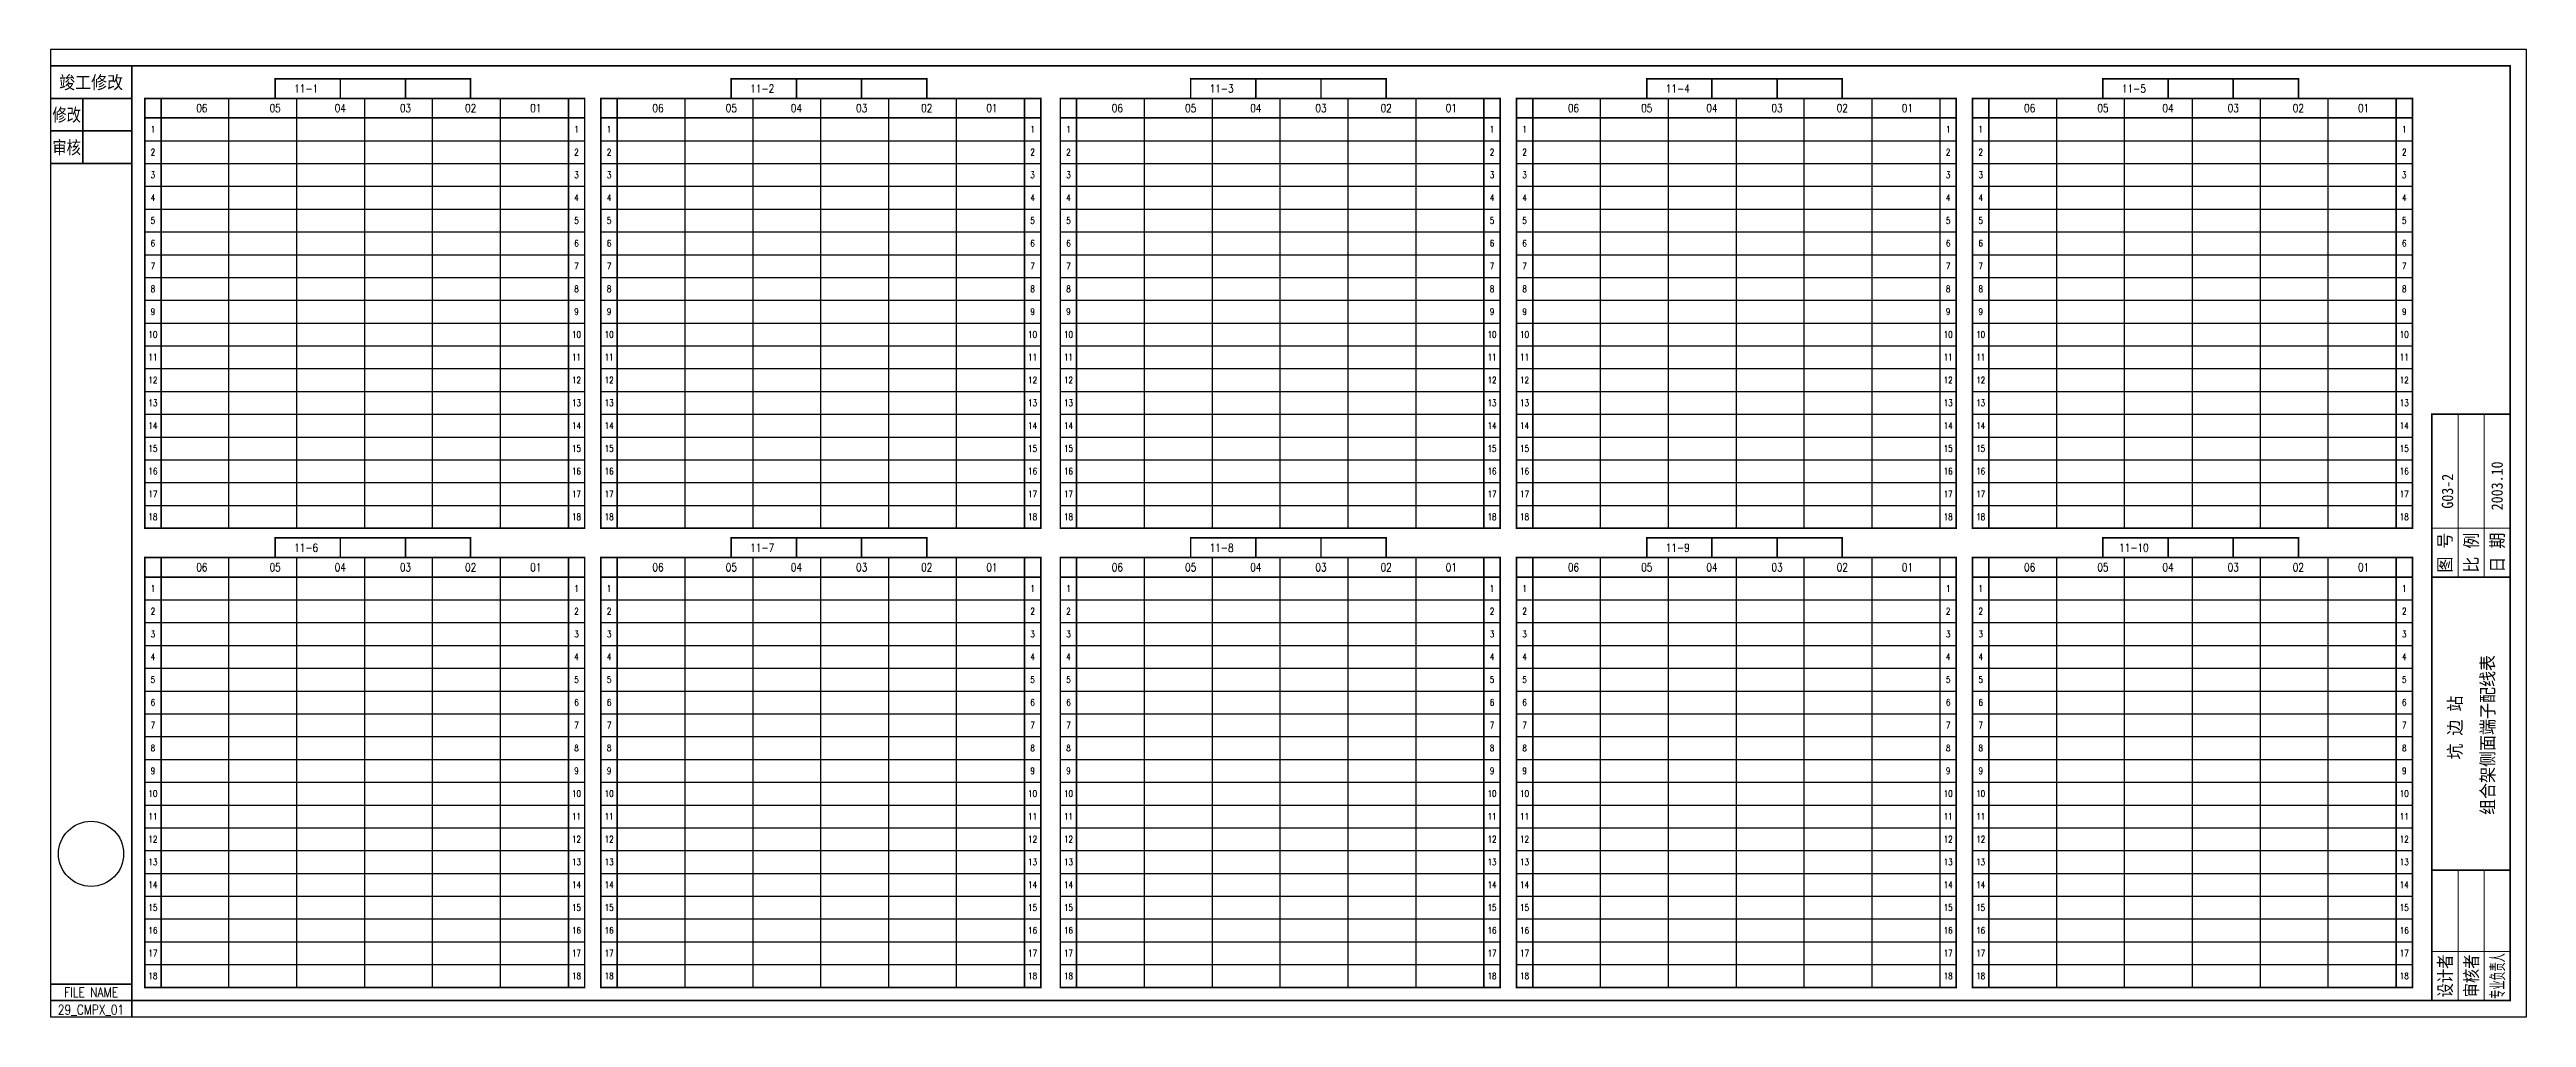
# Model space of a CAD drawing. Extents: x -34 to 726, y -276 to 21.
import ezdxf
from ezdxf.enums import TextEntityAlignment as Align

# ---------------------------------------------------------------- set-up
doc = ezdxf.new("R2010")
doc.units = 0
doc.header["$MEASUREMENT"] = 0
doc.layers.get('0').update_dxf_attribs({"linetype": 'CONTINUOUS'})
doc.layers.add('DEFINE', color=7, linetype='CONTINUOUS')
doc.layers.add('更换说明', color=6, linetype='CONTINUOUS')
doc.styles.add('CHINESE', font='SimSun.ttf', dxfattribs={"width": 0.9})
doc.styles.get("Standard").update_dxf_attribs({"font": 'romand.shx', "width": 0.8, "bigfont": 'hztxt.shx'})

# ---------------------------------------------------------------- blocks, each defined once
blk = doc.blocks.new('QZBLOCK')
for p, q in [((25.83, -132), (25.83, 0)), ((46.67, -132), (46.67, 0)), ((88.33, -132), (88.33, 0)), ((109.17, -132), (109.17, 0)), ((0, -13), (135, -13)), ((0, -20), (135, -20)), ((0, -27), (135, -27)), ((0, -34), (135, -34)), ((0, -41), (135, -41)), ((0, -48), (135, -48)), ((0, -55), (135, -55)), ((0, -62), (135, -62)), ((0, -69), (135, -69)), ((0, -76), (135, -76)), ((0, -83), (135, -83)), ((0, -90), (135, -90)), ((0, -97), (135, -97)), ((0, -104), (135, -104)), ((0, -111), (135, -111)), ((0, -118), (135, -118)), ((0, -125), (135, -125))]:
    blk.add_line(p, q)
at = {"color": 1}
blk.add_line((67.5, -132), (67.5, 0), dxfattribs=at)
at = {"const_width": 0.5}
blk.add_lwpolyline([(0, -132), (135, -132), (135, 0), (0, 0)], close=True, dxfattribs=at)
for points in [[(5, -132), (5, 0)], [(40, 0), (40, 6), (100, 6), (100, 0)], [(60, 0), (60, 6)], [(80, 6), (80, 0)], [(130, -132), (130, 0)], [(0, -6), (135, -6)]]:
    blk.add_lwpolyline(points, dxfattribs=at)
at = {"width": 0.8}
for s, height, p in [('06', 2.5, (17.5, -3)), ('05', 2.5, (40, -3)), ('04', 2.5, (60, -3)), ('03', 2.5, (80, -3)), ('02', 2.5, (100, -3)), ('01', 2.5, (120, -3)), ('1', 2, (2.5, -9.5)), ('1', 2, (132.5, -9.5)), ('2', 2, (2.5, -16.5)), ('3', 2, (2.5, -23.5)), ('2', 2, (132.5, -16.5)), ('3', 2, (132.5, -23.5)), ('4', 2, (2.5, -30.5)), ('4', 2, (132.5, -30.5)), ('5', 2, (2.5, -37.5)), ('5', 2, (132.5, -37.5)), ('6', 2, (2.5, -44.5)), ('6', 2, (132.5, -44.5)), ('7', 2, (2.5, -51.5)), ('7', 2, (132.5, -51.5)), ('8', 2, (2.5, -58.5)), ('8', 2, (132.5, -58.5)), ('9', 2, (2.5, -65.5)), ('9', 2, (132.5, -65.5)), ('10', 2, (2.5, -72.5)), ('10', 2, (132.5, -72.5)), ('11', 2, (2.5, -79.5)), ('11', 2, (132.5, -79.5)), ('12', 2, (2.5, -86.5)), ('12', 2, (132.5, -86.5)), ('13', 2, (2.5, -93.5)), ('13', 2, (132.5, -93.5)), ('14', 2, (2.5, -100.5)), ('14', 2, (132.5, -100.5)), ('15', 2, (2.5, -107.5)), ('16', 2, (2.5, -114.5)), ('15', 2, (132.5, -107.5)), ('16', 2, (132.5, -114.5)), ('17', 2, (2.5, -121.5)), ('17', 2, (132.5, -121.5)), ('18', 2, (2.5, -128.5)), ('18', 2, (132.5, -128.5))]:
    blk.add_text(s, height=height, dxfattribs=at).set_placement(p, align=Align.MIDDLE)

msp = doc.modelspace()

# ---------------------------------------------------------------- linework, layer by layer
for p, q in [((20.83, -126), (20.83, 6)), ((41.67, -126), (41.67, 6)), ((83.33, -126), (83.33, 6)), ((104.17, -126), (104.17, 6)), ((-5, -7), (130, -7)), ((-5, -14), (130, -14)), ((-5, -21), (130, -21)), ((-5, -28), (130, -28)), ((-5, -35), (130, -35)), ((-5, -42), (130, -42)), ((-5, -49), (130, -49)), ((-5, -56), (130, -56)), ((-5, -63), (130, -63)), ((-5, -70), (130, -70)), ((-5, -77), (130, -77)), ((-5, -84), (130, -84)), ((-5, -91), (130, -91)), ((-5, -98), (130, -98)), ((-5, -105), (130, -105)), ((-5, -112), (130, -112)), ((-5, -119), (130, -119))]:
    msp.add_line(p, q)
at = {"color": 1}
msp.add_line((62.5, -126), (62.5, 6), dxfattribs=at)
for points in [[(-34, 16, 0.5, 0.5, 0), (-9, 16, 0.5, 0.5, 0)], [(-34, 6, 0.5, 0.5, 0), (-9, 6, 0.5, 0.5, 0)], [(-24, -14, 0.5, 0.5, 0), (-24, 6, 0.5, 0.5, 0)], [(-34, -4, 0.5, 0.5, 0), (-9, -4, 0.5, 0.5, 0)], [(-34, -14, 0.5, 0.5, 0), (-9, -14, 0.5, 0.5, 0)], [(705, -141, 0.3, 0.3, 0), (705, -91, 0.3, 0.3, 0)], [(713, -141, 0.3, 0.3, 0), (713, -91, 0.3, 0.3, 0)], [(697, -126, 0.3, 0.3, 0), (721, -126, 0.3, 0.3, 0)], [(697, -141, 0.5, 0.5, 0), (721, -141, 0.5, 0.5, 0)], [(697, -231, 0.5, 0.5, 0), (721, -231, 0.5, 0.5, 0)], [(705, -271, 0.3, 0.3, 0), (705, -231, 0.3, 0.3, 0)], [(713, -271, 0.3, 0.3, 0), (713, -231, 0.3, 0.3, 0)], [(697, -256, 0.3, 0.3, 0), (721, -256, 0.3, 0.3, 0)]]:
    msp.add_lwpolyline(points, format="xyseb")
msp.add_lwpolyline([(-34, -276), (726, -276), (726, 21), (-34, 21)], close=True)
for points in [[(-9, -271, 0.5, 0.5, 0), (721, -271, 0.5, 0.5, 0), (721, 16, 0.5, 0.5, 0), (-9, 16, 0.5, 0.5, 0)], [(721, -271, 0.5, 0.5, 0), (721, -91, 0.5, 0.5, 0), (697, -91, 0.5, 0.5, 0), (697, -271, 0.5, 0.5, 0)]]:
    msp.add_lwpolyline(points, format="xyseb", close=True)
at = {"const_width": 0.5}
for points in [[(35, 6), (35, 12), (95, 12), (95, 6)], [(55, 6), (55, 12)], [(75, 12), (75, 6)], [(-5, 0), (130, 0)], [(0, -126), (0, 6)], [(125, -126), (125, 6)], [(-34, -266), (-9, -266)], [(-34, -271), (-9, -271)], [(-9, -271), (-9, -276)]]:
    msp.add_lwpolyline(points, dxfattribs=at)
msp.add_lwpolyline([(-5, -126), (130, -126), (130, 6), (-5, 6)], close=True, dxfattribs=at)
msp.add_circle((-21.5, -226), 10)
at = {"layer": '更换说明', "color": 2}
msp.add_line((135, -135), (135, -135), dxfattribs=at)

# ---------------------------------------------------------------- block references
at = {"color": 2}
for p in [(135, 6), (276, 6), (416, 6), (556, 6), (-5, -135), (135, -135), (276, -135), (416, -135), (556, -135)]:
    msp.add_blockref('QZBLOCK', p, dxfattribs=at)

# ---------------------------------------------------------------- texts
at = {"style": 'CHINESE'}
for s, width, p in [('竣工修改', 0.9, (-21.5, 11)), ('修改', 0.8, (-29, 1)), ('审核', 0.8, (-29, -9))]:
    msp.add_text(s, height=4, dxfattribs=dict(at, width=width)).set_placement(p, align=Align.MIDDLE)
at = {"width": 0.8}
for s, height, p in [('06', 2.5, (12.5, 3)), ('05', 2.5, (35, 3)), ('04', 2.5, (55, 3)), ('03', 2.5, (75, 3)), ('02', 2.5, (95, 3)), ('01', 2.5, (115, 3)), ('1', 2, (-2.5, -3.5)), ('1', 2, (127.5, -3.5)), ('2', 2, (-2.5, -10.5)), ('2', 2, (127.5, -10.5)), ('3', 2, (-2.5, -17.5)), ('3', 2, (127.5, -17.5)), ('4', 2, (-2.5, -24.5)), ('4', 2, (127.5, -24.5)), ('5', 2, (-2.5, -31.5)), ('6', 2, (-2.5, -38.5)), ('5', 2, (127.5, -31.5)), ('6', 2, (127.5, -38.5)), ('7', 2, (-2.5, -45.5)), ('7', 2, (127.5, -45.5)), ('8', 2, (-2.5, -52.5)), ('8', 2, (127.5, -52.5)), ('9', 2, (-2.5, -59.5)), ('9', 2, (127.5, -59.5)), ('10', 2, (-2.5, -66.5)), ('10', 2, (127.5, -66.5)), ('11', 2, (-2.5, -73.5)), ('11', 2, (127.5, -73.5)), ('12', 2, (-2.5, -80.5)), ('12', 2, (127.5, -80.5)), ('13', 2, (-2.5, -87.5)), ('13', 2, (127.5, -87.5)), ('14', 2, (-2.5, -94.5)), ('14', 2, (127.5, -94.5)), ('15', 2, (-2.5, -101.5)), ('15', 2, (127.5, -101.5)), ('16', 2, (-2.5, -108.5)), ('16', 2, (127.5, -108.5)), ('17', 2, (-2.5, -115.5)), ('18', 2, (-2.5, -122.5)), ('17', 2, (127.5, -115.5)), ('18', 2, (127.5, -122.5)), ('29_CMPX_01', 3, (-21.5, -274)), ('FILE NAME', 3, (-21.5, -268.5))]:
    msp.add_text(s, height=height, dxfattribs=at).set_placement(p, align=Align.MIDDLE)
at = {"style": 'CHINESE'}
for s, width, p in [('图 号', 0.9, (701, -133.5)), ('比 例', 0.9, (709, -133.5)), ('日 期', 0.9, (717, -133.5)), ('设计者', 0.8, (701, -263.5)), ('审核者', 0.8, (709, -263.5)), ('专业负责人', 0.5, (717, -263.5))]:
    msp.add_text(s, height=4, rotation=90, dxfattribs=dict(at, width=width)).set_placement(p, align=Align.MIDDLE)
at = {"layer": 'DEFINE', "color": 5, "width": 0.8}
for s, p in [('11-1', (44.5, 9)), ('11-2', (184.5, 9)), ('11-3', (325.5, 9)), ('11-4', (465.5, 9)), ('11-5', (605.5, 9)), ('11-6', (44.5, -132)), ('11-7', (184.5, -132)), ('11-8', (325.5, -132)), ('11-9', (465.5, -132)), ('11-10', (605.5, -132))]:
    msp.add_text(s, height=2.5, dxfattribs=at).set_placement(p, align=Align.MIDDLE)
at = {"layer": 'DEFINE', "color": 5, "style": 'CHINESE', "width": 0.9}
for s, height, p in [('2003.10', 3.5, (717, -113)), ('组合架侧面端子配线表', 4, (714, -189.5)), ('坑 边 站 ', 4, (704, -186))]:
    msp.add_text(s, height=height, rotation=90, dxfattribs=at).set_placement(p, align=Align.MIDDLE)
msp.add_text('G03-2', height=3.5, rotation=90, dxfattribs=at).set_placement((703.5, -120))

doc.saveas('drawing.dxf')
